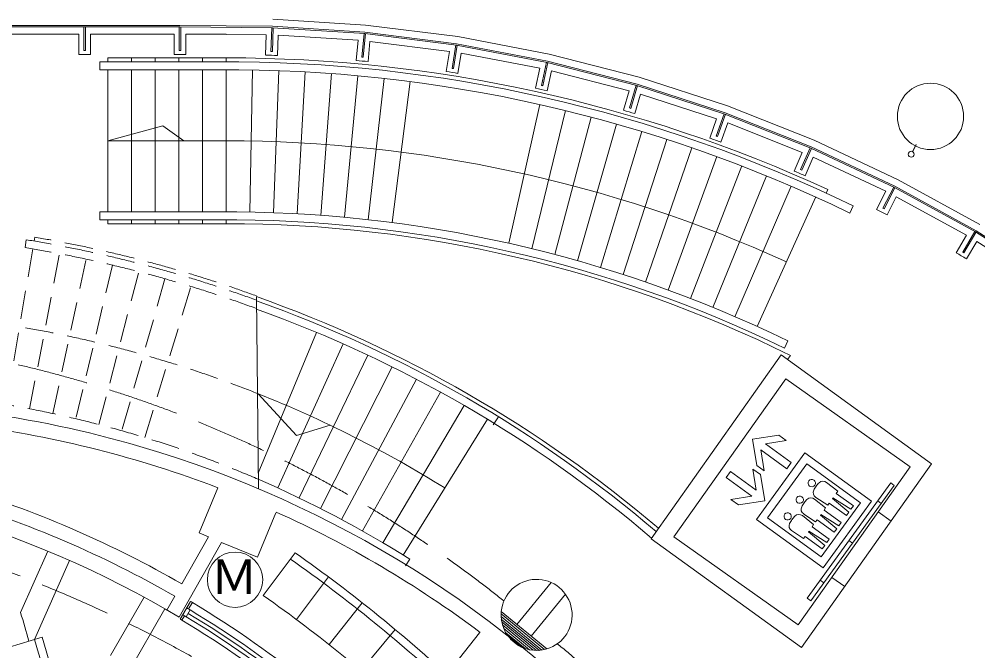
# Model space of a CAD drawing. Units: millimetres, scale not verified. Extents: x -50538 to 33462, y -30616 to 28184.
# Drawn here: x -8941 to 3202, y 8869 to 16866 of the extents above; entities that cross this region are included whole.
import ezdxf
from ezdxf.enums import TextEntityAlignment as Align

# ---------------------------------------------------------------- set-up
doc = ezdxf.new("R2010")
doc.units = ezdxf.units.MM
doc.header["$LTSCALE"] = 300
doc.linetypes.add('DASHED1', pattern=[1.8, 1.2, -0.6])
doc.linetypes.add('DASHED3', pattern=[4, 3, -1])
for name, color, linetype, lineweight in [('1-0_130', 7, 'Continuous', 9), ('1-F', 7, 'Continuous', 9), ('8-1', 7, 'Continuous', 9), ('8-2', 7, 'Continuous', 9), ('9-3_舞台音響', 3, 'Continuous', 9)]:
    doc.layers.add(name, color=color, linetype=linetype, lineweight=lineweight)
doc.styles.add('ＭＳ ゴシック', font='')
doc.styles.get('ＭＳ ゴシック').set_extended_font_data('MS Gothic')

msp = doc.modelspace()

# ---------------------------------------------------------------- linework, layer by layer
at = {"layer": '1-0_130'}
for p, q in [((-8102.7, 16467.7), (-8102.7, 16767.7)), ((-6913.7, 16767.7), (-6913.7, 16467.7)), ((-5751.5, 16458.9), (-5742.1, 16758.8)), ((-5724.1, 16758.2), (-5733.5, 16458.4)), ((-4554.2, 16792.6), (-5726.9, 16866.3)), ((-3385.6, 16644.9), (-4554.2, 16792.6)), ((-6829.7, 16676.7), (-6318.6, 16676.7)), ((-4601.5, 16387.2), (-4573.3, 16685.8)), ((-4555.4, 16684.1), (-4583.6, 16385.5)), ((-2228.7, 16424.2), (-3385.6, 16644.9)), ((-3458.4, 16243.3), (-3411.4, 16539.6)), ((-3393.7, 16536.8), (-3440.6, 16240.5)), ((-1087.8, 16131.3), (-2228.7, 16424.2)), ((-7518.6, 16376.7), (-7518.6, 16326.4)), ((-7218.6, 16326.4), (-7218.6, 16376.7)), ((-6918.6, 16326.4), (-6918.6, 16376.7)), ((-6618.6, 16376.7), (-6618.6, 16326.4)), ((-2326.5, 16028), (-2261, 16320.7)), ((-2243.4, 16316.8), (-2308.9, 16024)), ((-7818.6, 16226.4), (-7818.6, 14426.4)), ((-7518.6, 16226.4), (-7518.6, 14426.4)), ((-7218.6, 14426.4), (-7218.6, 16226.4)), ((-6918.6, 14426.4), (-6918.6, 16226.4)), ((-6618.6, 16226.4), (-6618.6, 14426.4)), ((-6318.6, 14426.4), (-6318.6, 16226.4)), ((-6018.6, 14424), (-5985.5, 16223.7)), ((-5652.4, 16214.4), (-5718.6, 14415.7)), ((-5418.6, 14401.9), (-5319.2, 16199.1)), ((-4986.1, 16177.6), (-5118.6, 14382.5)), ((-4818.6, 14357.5), (-4653, 16149.9)), ((-4319.9, 16116), (-4518.6, 14327)), ((-4218.6, 14290.9), (-3986.7, 16075.9)), ((-1210.3, 15742), (-1126.6, 16030.1)), ((32.4, 15767.3), (-1087.8, 16131.3)), ((-1109.3, 16025), (-1193, 15736.9)), ((-2344.9, 15785.1), (-2740, 14029)), ((-2448, 13960.5), (-2020.5, 15709)), ((-114.3, 15386.5), (-12.7, 15668.7)), ((1127.5, 15333.7), (32.4, 15767.3)), ((-1697.6, 15626.9), (-2157.1, 13886.5)), ((4.2, 15662.6), (-97.4, 15380.4)), ((-1867.5, 13807.2), (-1375.9, 15538.8)), ((-1055.6, 15444.7), (-1579, 13722.4)), ((-6318.6, 15326.7), (-7818.6, 15326.7)), ((-1291.8, 13632.2), (-736.7, 15344.5)), ((2193.3, 14832.2), (1127.5, 15333.7)), ((-419.2, 15238.3), (-1005.8, 13536.6)), ((957.2, 14962.8), (1076.3, 15238.2)), ((1092.9, 15231), (973.7, 14955.7)), ((2373.9, 15190.2), (2419.3, 15279.3)), ((2422, 15277.9), (2376.6, 15188.8)), ((-721.1, 13435.5), (-103, 15126)), ((211.8, 15007.6), (-437.6, 13328.8)), ((-155.4, 13216.6), (525.3, 14882.9)), ((3225.4, 14264.8), (2193.3, 14832.2)), ((837.3, 14752.1), (125.6, 13098.7)), ((1280.9, 14664.1), (1301.8, 14709.6)), ((2000, 14472.8), (2136.2, 14740.1)), ((2152.2, 14731.9), (2016, 14464.6)), ((405.3, 12975.2), (1147.9, 14614.9)), ((1624.8, 14501.8), (1581.1, 14411.8)), ((-6418.6, 14426.4), (-7918.6, 14426.4)), ((-7518.6, 14326.4), (-7518.6, 14276.7)), ((-7218.6, 14276.7), (-7218.6, 14326.4)), ((-6918.6, 14276.7), (-6918.6, 14326.4)), ((-6618.6, 14326.4), (-6618.6, 14276.7)), ((3010, 13918.2), (3162.7, 14176.4)), ((3178.2, 14167.2), (3025.4, 13909)), ((-5911.7, 10921.1), (-5936.4, 13353.5)), ((-5913.7, 11119.3), (-5173.1, 12899.4)), ((-4837.4, 12755.3), (-5666.4, 10931.4)), ((751.9, 12702.3), (795.5, 12792.3)), ((-5394.5, 10804.3), (-4525.2, 12612.9)), ((-937.5, 10288.3), (709.3, 12614.5)), ((709.3, 12614.5), (2615.7, 11235.1)), ((790.3, 12555.9), (828.1, 12609.3)), ((-4216.2, 12463.9), (-5125.5, 10671.4)), ((-4858.2, 10532.2), (-3908.9, 12307.6)), ((768.3, 12311.9), (-647.3, 10312.3)), ((2343.5, 11196.8), (768.3, 12311.9)), ((-3605.6, 12144.9), (-4594.5, 10387.5)), ((-4334.2, 10237.4), (-3306.3, 11976)), ((-3010.8, 11800.8), (-4077.5, 10081.8)), ((-2870.5, 11832.2), (-2938.1, 11728.2)), ((2343.5, 11196.8), (927.9, 9197.1)), ((2615.7, 11235.1), (968.9, 8908.9)), ((-6424.2, 10933.3), (-6662.5, 10360.6)), ((-5689.4, 10616.8), (-5923.8, 10053.3)), ((-6543.9, 10311.3), (-6662.5, 10360.6)), ((-6543.9, 10311.3), (-6882.3, 9716.3)), ((-6376.4, 10241.6), (-6788.8, 9516.7)), ((-5923.8, 10053.3), (-6376.4, 10241.6)), ((968.9, 8908.9), (-937.5, 10288.3)), ((927.9, 9197.1), (-647.3, 10312.3)), ((-8579.4, 10131.2), (-8923.8, 9353.8)), ((-5444.6, 10110.3), (-5848.8, 9568.4)), ((-8746.4, 9013.5), (-8303.7, 10012.9)), ((-3992.7, 10028.8), (-4046.6, 9945)), ((-5023.8, 9804.8), (-5427.8, 9263.1)), ((-7782.9, 8810.7), (-7359.7, 9548.2)), ((-6971.3, 9559.8), (-7070.8, 9384.9)), ((-6902.8, 9270.2), (-6769.3, 9493.3)), ((-6747.8, 9480.4), (-6796.6, 9398.9)), ((-5015.2, 8946.6), (-4596.8, 9477.3)), ((-7097.8, 9401.8), (-7611.3, 8507.1)), ((-6775.2, 9386), (-6826.5, 9300.2)), ((-6847.9, 9313.1), (-6881.3, 9257.3)), ((-4611.2, 8619.2), (-4178.7, 9138.5)), ((-9297.1, 8848.2), (-8650.6, 9042.3)), ((-3488.9, 8616.9), (-3109.1, 9094.5))]:
    msp.add_line(p, q, dxfattribs=at)
at = {"layer": '1-0_130', "linetype": 'DASHED1'}
for p, q in [((-8752.1, 14057), (-8743.6, 14106.2)), ((-8852.8, 14073.8), (-8867.5, 13974.9)), ((-8768.9, 13958.4), (-9105.2, 11986.9)), ((-8809.2, 11933.1), (-8430.6, 13896.9)), ((-8514.8, 11873.1), (-8094.2, 13828.3)), ((-7759.6, 13752.6), (-8222.1, 11806.8)), ((-7931, 11734.3), (-7426.9, 13669.7)), ((-7094.5, 13579.3), (-7640.1, 11655.2)), ((-7351.6, 11570), (-6764.7, 13482))]:
    msp.add_line(p, q, dxfattribs=at)
at = {"layer": '1-0_130'}
for points in [[(4169.3, 13559.2), (3179.6, 14187.3), (2152.4, 14752), (1091.8, 15251.1), (1.9, 15682.6), (-1112.9, 16044.8), (-2248.3, 16336.3), (-3399.7, 16556), (-4562.7, 16702.9), (-5732.5, 16776.5), (-6904.7, 16785.7), (-19343.6, 16785.7)], [(-19343.6, 16785.7), (-19343.6, 16767.7), (-6904.7, 16767.7), (-5733.1, 16758.5)], [(-8120.7, 16767.7), (-8120.7, 16467.7), (-8102.7, 16467.7)], [(-6913.7, 16467.7), (-6895.7, 16467.7), (-6895.7, 16767.7)], [(-5733.1, 16758.5), (-4564.4, 16685), (-3402.5, 16538.2), (-2252.2, 16318.8), (-1118, 16027.5), (-4.2, 15665.7), (1084.6, 15234.6), (2144.2, 14736), (3170.4, 14171.8), (4159.2, 13544.3)], [(-8186.7, 16676.7), (-9243.6, 16676.7)], [(-8186.7, 16676.7), (-8186.7, 16417.7), (-8036.7, 16417.7), (-8036.7, 16676.7), (-6979.7, 16676.7), (-6979.7, 16417.7), (-6829.7, 16417.7), (-6829.7, 16676.1), (-5811, 16668.1), (-5819.1, 16410.9)], [(-5669.1, 16406.2), (-5661.1, 16662.8), (-4647.8, 16599), (-4672, 16343.4)], [(-4522.6, 16329.3), (-4498.5, 16584.9), (-3491.2, 16457.7), (-3531.4, 16204.1)], [(-3383.2, 16180.6), (-3343.1, 16434.2), (-2345.8, 16244), (-2401.8, 15993.4)], [(-6318.6, 16226.4), (-7918.6, 16226.4), (-7918.6, 16326.4), (-6318.6, 16326.4), (-6318.6, 16376.7), (-7818.6, 16376.7), (-7818.6, 16326.4)], [(-2255.4, 15960.7), (-2199.4, 16211.3), (-1216, 15958.8), (-1287.7, 15712.2)], [(-1143.6, 15670.4), (-1072, 15916.9), (-106.4, 15603.2), (-193.4, 15361.6)], [(-52.3, 15310.8), (34.7, 15552.4), (978.7, 15178.6), (876.7, 14943)], [(-7818.6, 15326.7), (-7120.6, 15514.2), (-6857.5, 15326.7)], [(1014.4, 14883.4), (1116.3, 15119.1), (2035, 14686.8), (1918.4, 14458)], [(2052.1, 14389.9), (2168.6, 14618.7), (3058.3, 14129.6), (2927.6, 13908.6)], [(-7918.6, 14426.4), (-7918.6, 14326.4), (-6418.6, 14326.4)], [(-7818.6, 14326.4), (-7818.6, 14276.7), (-6318.6, 14276.7), (-6318.6, 14326.4)], [(3056.7, 13832.2), (3187.4, 14053.2), (4044.6, 13509.2), (3900.3, 13296.9)], [(-5001.2, 11724.7), (-5429, 11596.6), (-5913.4, 12123.2)], [(-6788.8, 9516.7), (-6914.3, 9295.9), (-7088.2, 9394.8)]]:
    msp.add_lwpolyline(points, dxfattribs=at)
for centre, radius in [((2602.3, 15635), 420), ((2358.3, 15156.1), 37.5)]:
    msp.add_circle(centre, radius, dxfattribs=at)
for centre, radius, start, end in [((-6318.6, -1873.3), 18291, 87.96506, 88.43492), ((-6318.6, -1873.3), 18341, 88.17188, 88.2281), ((-6318.6, -1873.3), 18200, 64.12231, 90.3148), ((-6318.6, -1873.3), 18250, 65.31947, 90), ((-6318.6, -1873.3), 18291, 84.36505, 84.83493), ((-6318.6, -1873.3), 18341, 84.57188, 84.62811), ((-6318.6, -1873.3), 18100, 64.12231, 90.31654), ((-6318.6, -1873.3), 18291, 80.76506, 81.23492), ((-6318.6, -1873.3), 18341, 80.97188, 81.02811), ((-6318.6, -1873.3), 18291, 77.16505, 77.63493), ((-6318.6, -1873.3), 18341, 77.37187, 77.4281), ((-6318.6, -1873.3), 18291, 73.56506, 74.03493), ((-6318.6, -1873.3), 18341, 73.77188, 73.82811), ((-6318.6, -1873.3), 17200, 65.63716, 90), ((-6318.6, -1873.3), 18291, 69.96506, 70.43492), ((-6318.6, -1873.3), 18341, 70.17188, 70.2281), ((-6318.6, -1873.3), 18291, 66.36505, 66.83493), ((-6318.6, -1873.3), 18341, 66.57188, 66.62811), ((-6318.6, -1873.3), 18291, 62.76506, 63.23492), ((-6318.6, -1873.3), 18341, 62.97188, 63.02811), ((-6318.6, -1873.3), 16300, 64.12231, 90.3515), ((-6318.6, -1873.3), 16200, 64.12231, 90.35367), ((-6318.6, -1873.3), 16150, 63.73489, 90), ((-6318.6, -1873.3), 18291, 59.16505, 59.63493), ((-6318.6, -1873.3), 18341, 59.37187, 59.4281), ((-11318.6, -1873.3), 16150, 49.56752, 70.53285), ((-11318.6, -1873.3), 16100, 49.55153, 70.4679), ((-11318.6, -1873.3), 16000, 49.51924, 70.3367), ((-11459.5, -1813.8), 15000, 58.17755, 68.30005), ((-11318.6, -1873.3), 13890, 72.58356, 90), ((-11318.6, -1873.3), 13710, 69.08412, 82.51649), ((-11318.6, -1873.3), 13890, 41.46321, 72.58356), ((-13568.6, -1873.3), 13000, 60.09608, 90), ((-11459.5, -1813.8), 14000, 57.76833, 66.65983), ((-13568.6, -1873.3), 13380, 60.01821, 72.81554), ((-13568.6, -1873.3), 13200, 60.01346, 73.54298), ((-11318.6, -1873.3), 13710, 53.18472, 65.73912), ((-17025.9, -6285.8), 20073.9, 47.13643, 54.76453), ((-17025.9, -6285.8), 19973.8, 47.13643, 54.77196), ((-45058.8, -1886.6), 36963.1, 8.14203, 17.96747), ((-45058.8, -1886.6), 37063.1, 8.14203, 17.96747), ((-13568.6, -1873.3), 13245, 59.00447, 59.11263), ((-13568.6, -1873.3), 13245, 42.81836, 59.00447), ((-17025.9, -6285.8), 19398.1, 47.13643, 54.81624), ((-45236.1, -1546.3), 37913.1, 16.1389, 16.70853), ((-13568.6, -1873.3), 13150, 58.89476, 59.11263), ((-13568.6, -1873.3), 13150, 42.93216, 58.89476), ((-13568.6, -1873.3), 12985, 59.0023, 59.11263), ((-13568.6, -1873.3), 12985, 42.83185, 59.0023), ((-13568.6, -1873.3), 13050, 58.8931, 59.11263), ((-13568.6, -1873.3), 13050, 42.93819, 58.8931), ((-13568.6, -1873.3), 13100, 42.93517, 58.89394), ((-45058.8, -1886.6), 37913.1, 7.93103, 16.70853), ((-45058.8, -1886.6), 38013.1, 7.93103, 16.70853)]:
    msp.add_arc(centre, radius, start, end, dxfattribs=at)
at = {"layer": '1-0_130', "linetype": 'DASHED1'}
for radius, start, end in [(16150, 70.00206, 80.31871), (16000, 69.80025, 80.67679), (16100, 69.93524, 80.68224), (15000, 68.34352, 80.31871), (14000, 66.65983, 80.72795)]:
    msp.add_arc((-11459.5, -1813.8), radius, start, end, dxfattribs=at)
at = {"layer": '1-F'}
for p, q in [((2098.2, 10995.2), (1040.4, 9536.1)), ((2143.7, 10962.1), (1085.9, 9503.1)), ((2143.7, 10962.1), (2098.2, 10995.2)), ((1148.8, 10811.8), (1300.3, 10713.6)), ((1933.5, 10768.1), (1979.1, 10735)), ((996, 10601), (1147.5, 10502.8)), ((1941.1, 10628.3), (2103, 10510.9)), ((843.2, 10390.2), (994.7, 10292.1)), ((1614.8, 10232.6), (1569.3, 10265.7)), ((1205, 9763.2), (1250.6, 9730.2)), ((1353.9, 9798.9), (1515.8, 9681.5)), ((1085.9, 9503.1), (1040.4, 9536.1))]:
    msp.add_line(p, q, dxfattribs=at)
for points in [[(455, 11411.4), (781.5, 11174.7), (837.2, 11251.6), (510.7, 11488.3), (775.8, 11530.5), (679.6, 11600.3), (348.3, 11547.4), (401.1, 11216.1), (497.3, 11146.4)], [(400.2, 10530.6), (1241.2, 9920.9), (1853.4, 10765.3), (1012.4, 11375)], [(1714.3, 10743.1), (1219, 10059.9), (539.2, 10552.8), (1034.6, 11236)], [(449.3, 11099.6), (353.2, 11169.3), (395.4, 10904.2), (68.9, 11140.9), (13.3, 11064.1), (339.7, 10827.4), (74.7, 10785.2), (170.8, 10715.4), (502.2, 10768.2)]]:
    msp.add_lwpolyline(points, close=True, dxfattribs=at)
for points in [[(1300.3, 10713.6), (1319.3, 10739.8), (1537, 10582), (1567.4, 10624), (1360.8, 10797.1), (1366.3, 10804.7), (1595.1, 10662.2), (1625.5, 10704.1), (1407.9, 10861.9), (1426.9, 10888.2), (1286.5, 11001.6)], [(1147.5, 10502.8), (1166.5, 10529), (1384.1, 10371.2), (1414.6, 10413.2), (1208, 10586.3), (1213.6, 10593.9), (1442.3, 10451.4), (1472.7, 10493.4), (1255.1, 10651.2), (1274.1, 10677.4), (1133.7, 10790.9)], [(994.7, 10292.1), (1013.7, 10318.2), (1231.3, 10160.4), (1261.8, 10202.5), (1055.2, 10375.6), (1060.7, 10383.2), (1289.5, 10240.7), (1320, 10282.7), (1102.3, 10440.5), (1121.3, 10466.7), (980.9, 10580.1)]]:
    msp.add_lwpolyline(points, dxfattribs=at)
for centre, radius, start, end in [((1101.5, 10993.2), 49.1, 146.21726, 231.89757), ((1099.3, 10990.2), 49.1, 56.21726, 141.89757), ((1098.5, 10995.4), 49.1, 236.2272, 321.88764), ((1465, 10727.2), 384.8, 144.03897, 152.58354), ((1096.4, 10992.4), 49.1, 326.20733, 51.9075), ((1478.4, 10716.3), 402, 135.7144, 143.89276), ((1241.2, 10944.1), 73.2, 51.85406, 133.75659), ((948.7, 10782.4), 49.1, 146.21726, 231.89757), ((946.5, 10779.4), 49.1, 56.20733, 141.9075), ((943.5, 10781.6), 49.1, 326.2272, 51.88764), ((1189.3, 10872.7), 73.1, 154.28787, 236.33116), ((945.7, 10784.6), 49.1, 236.2272, 321.88764), ((1036.5, 10661.9), 73.1, 154.28787, 236.33116), ((1312.2, 10516.4), 384.8, 144.03897, 152.58354), ((1323, 10507.7), 398.6, 135.68007, 143.9271), ((1088.5, 10733.3), 73.2, 51.87542, 133.79806), ((795.9, 10571.7), 49, 146.25828, 231.93859), ((793.7, 10568.6), 49.1, 56.20733, 141.9075), ((790.7, 10570.8), 49.1, 326.2272, 51.88764), ((1170.2, 10296.9), 398.6, 135.68007, 143.9271), ((935.6, 10522.5), 73.2, 51.87542, 133.79806), ((792.9, 10573.8), 49, 236.18618, 321.84663), ((883.7, 10451.1), 73.1, 154.27781, 236.34121), ((1159.4, 10305.6), 384.8, 144.03897, 152.58354)]:
    msp.add_arc(centre, radius, start, end, dxfattribs=at)
at = {"layer": '8-1'}
for p, q in [((-2637.4, 9203.9), (-2201.5, 9733.4)), ((-2456.5, 9055), (-2020.6, 9584.4)), ((-2258.8, 8892.2), (-2835.1, 9366.7)), ((-2287.9, 8884.6), (-2837, 9336.8)), ((-2318.9, 8878.7), (-2836.8, 9305.2)), ((-2352.5, 8874.8), (-2834.2, 9271.5)), ((-2389.1, 8873.5), (-2828.5, 9235.3)), ((-2429.8, 8875.5), (-2818.7, 9195.7)), ((-2476.4, 8882.4), (-2803, 9151.3)), ((-2533.5, 8897.9), (-2776.8, 9098.2)), ((-2623.4, 8940.5), (-2717.8, 9018.2))]:
    msp.add_line(p, q, dxfattribs=at)
for start, end in [(286.57439, 174.48337), (174.48337, 286.57439), (174.48337, 286.57439)]:
    msp.add_arc((-2387.2, 9323.5), 450, start, end, dxfattribs=at)
at = {"layer": '8-2', "linetype": 'DASHED3'}
for centre, radius, start, end in [((-12486.1, -2597.9), 15497.1, 51.32088, 91.94269), ((-15121.8, -6208.6), 17179.5, 48.86102, 80.21337), ((-7739.9, 1992.3), 8946.4, 15.26514, 51.12829)]:
    msp.add_arc(centre, radius, start, end, dxfattribs=at)
at = {"layer": '9-3_舞台音響'}
msp.add_circle((-6206.9, 9769.2), 350, dxfattribs=at)

# ---------------------------------------------------------------- texts
at = {"layer": '9-3_舞台音響', "style": 'ＭＳ ゴシック'}
msp.add_text('Ｍ', height=439.9, dxfattribs=at).set_placement((-6517.6, 9454.3), align=Align.BOTTOM_LEFT)

doc.saveas('drawing.dxf')
